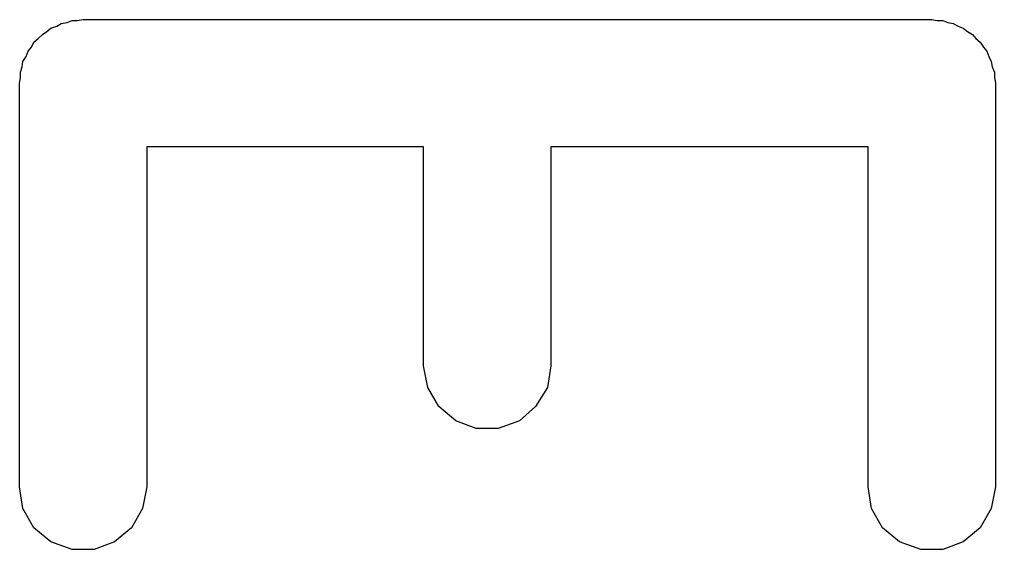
# Model space of a CAD drawing. Extents: x 26 to 276, y -105 to -8.
# Drawn here: x 180.819 to 181.969, y -80.512 to -79.887 of the extents above; entities that cross this region are included whole.
import ezdxf

# ---------------------------------------------------------------- set-up
doc = ezdxf.new("R2010")
doc.units = 0
doc.header["$MEASUREMENT"] = 0
doc.layers.add('BLACK', color=7, linetype='CONTINUOUS')

msp = doc.modelspace()

# ---------------------------------------------------------------- linework, layer by layer
at = {"layer": 'Black'}
for p, q in [((180.868, -79.8917), (180.875, -79.8905)), ((180.875, -79.8905), (180.881, -79.8883)), ((180.881, -79.8883), (180.887, -79.8883)), ((180.887, -79.8883), (180.894, -79.8871)), ((180.894, -79.8871), (181.894, -79.8871)), ((181.894, -79.8871), (181.9, -79.8883)), ((181.9, -79.8883), (181.907, -79.8883)), ((181.907, -79.8883), (181.913, -79.8905)), ((181.913, -79.8905), (181.919, -79.8917)), ((180.846, -79.9047), (180.851, -79.9014)), ((180.851, -79.9014), (180.856, -79.8972)), ((180.856, -79.8972), (180.863, -79.8949)), ((180.863, -79.8949), (180.868, -79.8917)), ((181.919, -79.8917), (181.925, -79.8949)), ((181.925, -79.8949), (181.931, -79.8972)), ((181.931, -79.8972), (181.936, -79.9014)), ((181.936, -79.9014), (181.942, -79.9047)), ((180.836, -79.9139), (180.841, -79.9097)), ((180.841, -79.9097), (180.846, -79.9047)), ((181.942, -79.9047), (181.946, -79.9097)), ((181.946, -79.9097), (181.951, -79.9139)), ((180.827, -79.9308), (180.829, -79.9246)), ((180.829, -79.9246), (180.833, -79.9196)), ((180.833, -79.9196), (180.836, -79.9139)), ((181.951, -79.9139), (181.955, -79.9196)), ((181.955, -79.9196), (181.959, -79.9246)), ((181.959, -79.9246), (181.961, -79.9308)), ((180.822, -79.9429), (180.823, -79.9365)), ((180.823, -79.9365), (180.827, -79.9308)), ((181.961, -79.9308), (181.964, -79.9365)), ((181.964, -79.9365), (181.965, -79.9429)), ((180.82, -79.9491), (180.822, -79.9429)), ((181.965, -79.9429), (181.968, -79.9491)), ((180.819, -79.9621), (180.82, -79.9557)), ((180.82, -79.9557), (180.82, -79.9491)), ((181.968, -79.9491), (181.968, -79.9557)), ((181.968, -79.9557), (181.969, -79.9621)), ((180.819, -80.4383), (180.819, -79.9621)), ((181.969, -79.9621), (181.969, -80.4383)), ((181.295, -80.0371), (180.969, -80.0371)), ((180.969, -80.0371), (180.969, -80.4383)), ((181.295, -80.2955), (181.295, -80.0371)), ((181.819, -80.0371), (181.445, -80.0371)), ((181.445, -80.0371), (181.445, -80.2955)), ((181.819, -80.4383), (181.819, -80.0371)), ((181.3, -80.3211), (181.295, -80.2955)), ((181.445, -80.2955), (181.441, -80.3211)), ((181.313, -80.3437), (181.3, -80.3211)), ((181.441, -80.3211), (181.427, -80.3437)), ((181.333, -80.3604), (181.313, -80.3437)), ((181.427, -80.3437), (181.408, -80.3604)), ((181.357, -80.3693), (181.333, -80.3604)), ((181.408, -80.3604), (181.383, -80.3693)), ((181.383, -80.3693), (181.357, -80.3693)), ((180.823, -80.464), (180.819, -80.4383)), ((180.969, -80.4383), (180.964, -80.464)), ((181.823, -80.464), (181.819, -80.4383)), ((181.969, -80.4383), (181.964, -80.464)), ((180.836, -80.4865), (180.823, -80.464)), ((180.964, -80.464), (180.951, -80.4865)), ((181.836, -80.4865), (181.823, -80.464)), ((181.964, -80.464), (181.951, -80.4865)), ((180.856, -80.5033), (180.836, -80.4865)), ((180.951, -80.4865), (180.931, -80.5033)), ((181.856, -80.5033), (181.836, -80.4865)), ((181.951, -80.4865), (181.931, -80.5033)), ((180.881, -80.5122), (180.856, -80.5033)), ((180.931, -80.5033), (180.907, -80.5122)), ((181.881, -80.5122), (181.856, -80.5033)), ((181.931, -80.5033), (181.907, -80.5122)), ((180.907, -80.5122), (180.881, -80.5122)), ((181.907, -80.5122), (181.881, -80.5122))]:
    msp.add_line(p, q, dxfattribs=at)

doc.saveas('drawing.dxf')
